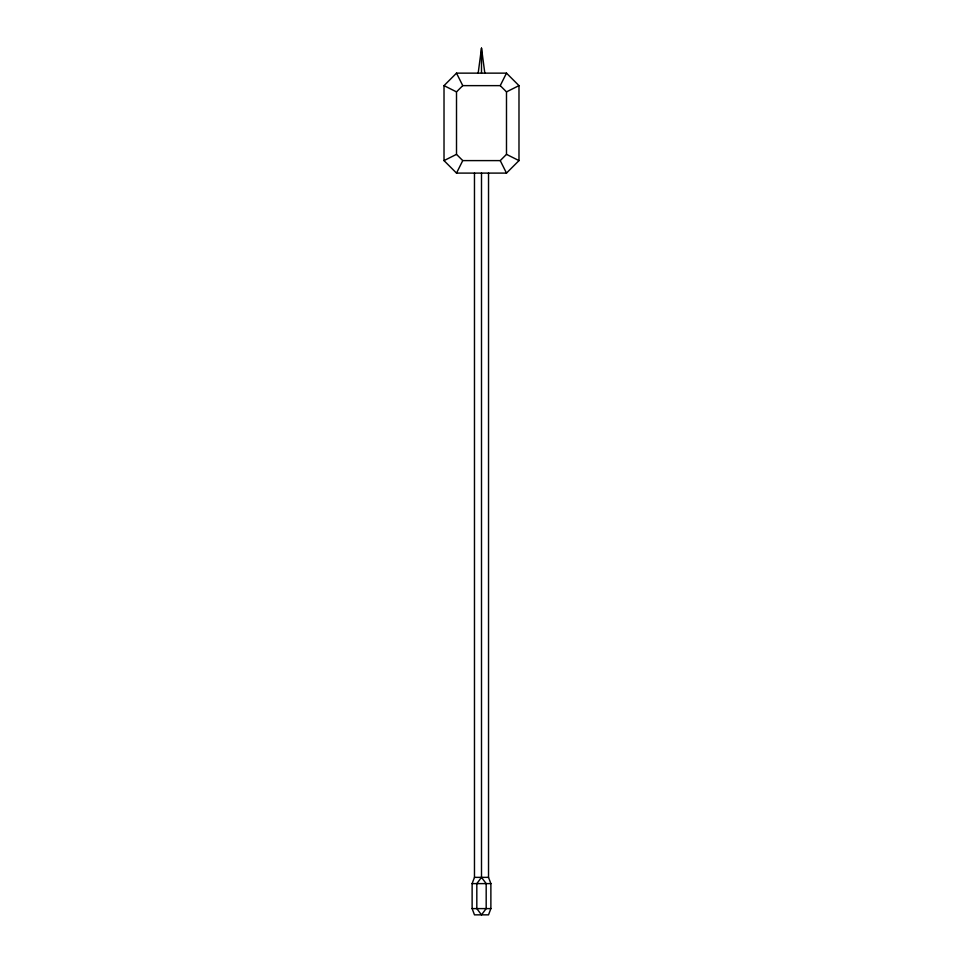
<?xml version="1.0" encoding="UTF-8"?>
<svg xmlns="http://www.w3.org/2000/svg" width="963" height="963" viewBox="0 0 963 963"><rect width="100%" height="100%" fill="white"/><g stroke="black" fill="none" stroke-linecap="round" stroke-linejoin="round"><path stroke-width="1.44" d="M478.178 73.14L481.5 48.15L484.822 73.14M488.53 173.099L488.53 877.365L490.877 883.613L490.877 908.603L488.53 914.85L474.47 914.85L472.123 908.603L472.123 883.613L474.47 877.365L474.47 173.099M456.51 173.099L506.49 173.099L518.985 160.604L518.985 85.635L506.49 73.14L456.51 73.14L444.015 85.635L444.015 160.604L456.51 173.099L462.758 160.604L500.242 160.604L506.49 154.357L506.49 91.882L500.242 85.635L462.758 85.635L456.51 91.882L456.51 154.357L462.758 160.604M500.242 85.635L506.49 73.14M481.5 877.365L476.817 883.613L476.817 908.603L481.5 914.85L486.183 908.603L486.183 883.613L481.5 877.365L481.5 173.099M506.49 91.882L518.985 85.635M444.015 160.604L456.51 154.357M474.47 877.365L488.53 877.365M472.123 883.613L490.877 883.613M472.123 908.603L490.877 908.603M444.015 85.635L456.51 91.882M506.49 154.357L518.985 160.604M456.51 73.14L462.758 85.635M500.242 160.604L506.49 173.099M481.5 48.15L481.5 73.14"/></g></svg>
